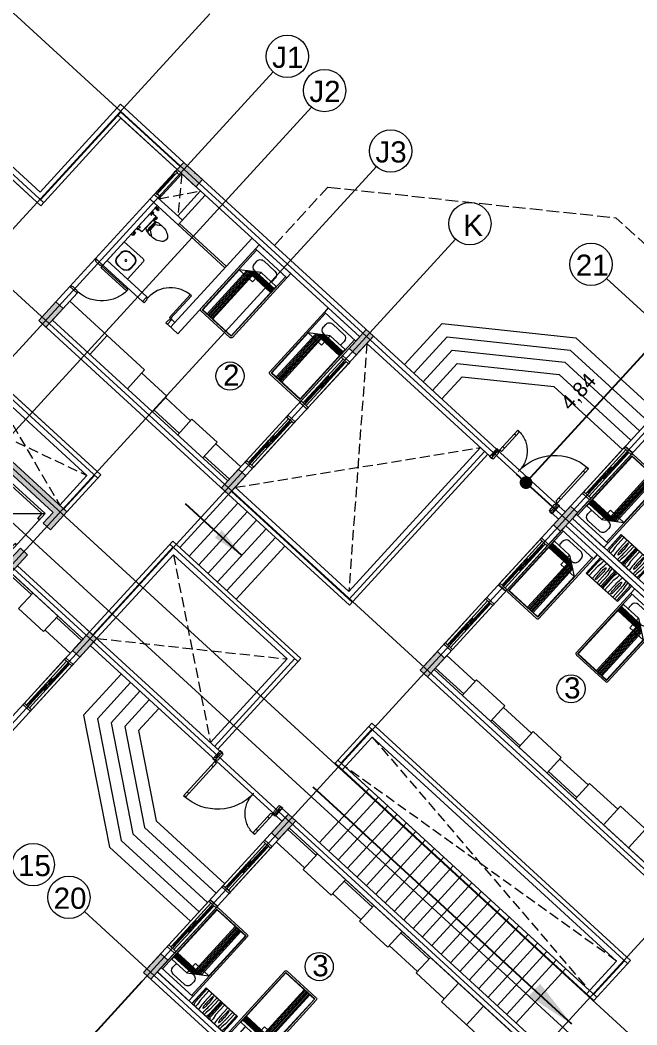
# Model space of a CAD drawing. Header units: metres. Extents: x 750 to 3116, y -341 to 1465.
# Drawn here: x 1627.66 to 1642.23, y 900.45 to 924.18 of the extents above; entities that cross this region are included whole.
import ezdxf
from ezdxf.enums import TextEntityAlignment as Align

# ---------------------------------------------------------------- set-up
doc = ezdxf.new("R2010")
doc.units = ezdxf.units.M
doc.linetypes.add('ACAD_ISO02W100', pattern=[15, 12, -3])
doc.linetypes.add('HIDDEN', pattern=[0.375, 0.25, -0.125])
for name, color, linetype, lineweight in [('A-Door', 254, 'Continuous', 5), ('Bathroom Door', 252, 'Continuous', 5), ('Bathroom fur', 252, 'Continuous', 5), ('Centre Line', 7, 'Continuous', 13), ('Column', 50, 'Continuous', 20), ('Cutout', 153, 'Continuous', 5), ('Door', 253, 'Continuous', 5), ('Furniture', 44, 'Continuous', 5), ('GUIDE LINE', 7, 'Continuous', 5), ('Hatch', 251, 'Continuous', 5), ('Hidden line', 251, 'Continuous', 5), ('Inverted beam', 252, 'Continuous', 5), ('Levels', 252, 'Continuous', 5), ('Railing', 190, 'Continuous', 5), ('S-DIM', 30, 'Continuous', 13), ('Stiarcase', 180, 'Continuous', 5), ('Wall ext', 20, 'Continuous', 18), ('WINDOW', 33, 'Continuous', 5)]:
    doc.layers.add(name, color=color, linetype=linetype, lineweight=lineweight)
doc.layers.add('Text', color=7, linetype='Continuous')
doc.styles.get("Standard").update_dxf_attribs({"font": 'arial.ttf'})
doc.styles.add('TEXT-DET', font='simplex.shx', dxfattribs={"width": 0.7})
doc.dimstyles.new('ISO-25', dxfattribs={"dimtxt": 2, "dimasz": 2, "dimexe": 1.25, "dimexo": 0.625, "dimgap": 1.5, "dimtad": 1, "dimtxsty": 'Standard', "dimblk": 'DOT', "dimcen": 1.5, "dimadec": 0, "dimazin": 0, "dimtfac": 1, "dimtmove": 0, "dimatfit": 3, "dimfxl": 0, "dimarcsym": 0})

# ---------------------------------------------------------------- blocks, each defined once
blk = doc.blocks.new('Water Closet')
at = {"layer": 'Bathroom fur', "linetype": 'Continuous', "lineweight": -3}
for p, q in [((1886.331, 447.871), (1886.35, 447.871)), ((1886.331, 447.851), (1886.35, 447.851)), ((1886.364, 447.861), (1886.346, 447.861)), ((1886.364, 447.861), (1886.349, 447.87)), ((1886.364, 447.861), (1886.349, 447.853)), ((1886.364, 447.861), (1886.355, 447.877)), ((1886.364, 447.861), (1886.355, 447.846)), ((1886.364, 447.861), (1886.364, 447.879)), ((1886.364, 447.861), (1886.364, 447.879)), ((1886.364, 447.861), (1886.364, 447.879)), ((1886.364, 447.861), (1886.364, 447.879)), ((1886.364, 447.861), (1886.364, 447.879)), ((1886.364, 447.861), (1886.364, 447.879)), ((1886.364, 447.861), (1886.364, 447.879)), ((1886.364, 447.861), (1886.364, 447.879)), ((1886.364, 447.861), (1886.364, 447.879)), ((1886.364, 447.861), (1886.364, 447.879)), ((1886.364, 447.861), (1886.364, 447.879)), ((1886.364, 447.861), (1886.364, 447.879)), ((1886.364, 447.861), (1886.373, 447.877)), ((1886.364, 447.861), (1886.379, 447.87)), ((1886.364, 447.861), (1886.381, 447.861)), ((1886.364, 447.861), (1886.379, 447.853)), ((1886.364, 447.861), (1886.373, 447.846)), ((1886.364, 447.861), (1886.364, 447.844)), ((1886.378, 447.871), (1886.416, 447.871)), ((1886.378, 447.851), (1886.416, 447.851)), ((1886.416, 447.851), (1886.416, 447.871))]:
    blk.add_line(p, q, dxfattribs=at)
at = {"layer": 'Bathroom fur', "linetype": 'ByBlock'}
for p, q in [((1886.152, 447.554), (1886.027, 447.644)), ((1886.152, 447.379), (1886.152, 447.554)), ((1886.217, 447.662), (1886.217, 447.713)), ((1886.239, 447.713), (1886.217, 447.713)), ((1886.217, 447.662), (1886.232, 447.625)), ((1886.232, 447.625), (1886.239, 447.625)), ((1886.239, 447.608), (1886.239, 447.713)), ((1886.239, 447.666), (1886.264, 447.666)), ((1886.239, 447.608), (1886.264, 447.608)), ((1886.256, 447.343), (1886.256, 447.59)), ((1886.264, 447.23), (1886.264, 447.703)), ((1886.407, 447.713), (1886.274, 447.713)), ((1886.39, 447.724), (1886.365, 447.724)), ((1886.365, 447.724), (1886.365, 447.715)), ((1886.39, 447.715), (1886.365, 447.715)), ((1886.387, 447.744), (1886.368, 447.744)), ((1886.368, 447.744), (1886.368, 447.724)), ((1886.387, 447.744), (1886.387, 447.724)), ((1886.39, 447.724), (1886.39, 447.715)), ((1886.416, 447.23), (1886.416, 447.703)), ((1886.152, 447.379), (1886.027, 447.288)), ((1886.407, 447.22), (1886.274, 447.22)), ((1886.365, 447.208), (1886.365, 447.218)), ((1886.39, 447.218), (1886.365, 447.218)), ((1886.39, 447.208), (1886.365, 447.208)), ((1886.368, 447.189), (1886.368, 447.208)), ((1886.387, 447.189), (1886.368, 447.189)), ((1886.387, 447.189), (1886.387, 447.208)), ((1886.39, 447.208), (1886.39, 447.218))]:
    blk.add_line(p, q, dxfattribs=at)
at = {"layer": 'Bathroom fur'}
for p, q in [((1886.356, 447.031), (1886.356, 447.081)), ((1886.366, 447.031), (1886.366, 447.081)), ((1886.416, 447.106), (1886.381, 447.106)), ((1886.416, 447.096), (1886.381, 447.096)), ((1886.416, 447.016), (1886.381, 447.016)), ((1886.416, 447.006), (1886.381, 447.006))]:
    blk.add_line(p, q, dxfattribs=at)
at = {"layer": 'Bathroom fur', "linetype": 'Continuous', "lineweight": -3}
blk.add_circle((1886.364, 447.861), 0.0175, dxfattribs=at)
at = {"layer": 'Bathroom fur', "linetype": 'ByBlock'}
for centre in [(1886.378, 447.669), (1886.378, 447.264)]:
    blk.add_circle(centre, 0.0123, dxfattribs=at)
at = {"layer": 'Bathroom fur', "linetype": 'Continuous', "lineweight": -3}
blk.add_arc((1886.331, 447.861), 0.01, 90.002, 270, dxfattribs=at)
at = {"layer": 'Bathroom fur', "linetype": 'ByBlock'}
for centre, radius, start, end in [((1885.835, 447.467), 0.119, 126.3794, 233.6206), ((1886.035, 447.208), 0.446, 109.2942, 127.2549), ((1886.017, 447.095), 0.55, 64.2321, 103.6755), ((1884.672, 447.479), 1.501, 353.4552, 5.5271), ((1885.552, 447.472), 0.65, 345.9276, 13.0204), ((1886.274, 447.703), 0.00987, 90, 180), ((1886.407, 447.703), 0.00987, 0, 90), ((1886.041, 447.728), 0.451, 232.2382, 250.1051), ((1886.017, 447.838), 0.55, 256.3245, 295.7679), ((1886.274, 447.23), 0.00987, 180, 270), ((1886.407, 447.23), 0.00987, 270, 0)]:
    blk.add_arc(centre, radius, start, end, dxfattribs=at)
at = {"layer": 'Bathroom fur'}
for centre, radius, start, end in [((1886.381, 447.081), 0.025, 90, 180), ((1886.381, 447.081), 0.015, 90, 180), ((1886.381, 447.031), 0.025, 180, 270), ((1886.381, 447.031), 0.015, 180, 270)]:
    blk.add_arc(centre, radius, start, end, dxfattribs=at)
at = {"layer": 'Bathroom fur', "style": 'TEXT-DET', "width": 0.6}
blk.add_text('1', height=0.06, dxfattribs=at).set_placement((1886.394, 447.07), align=Align.MIDDLE)
blk = doc.blocks.new('Nightstand')
at = {"layer": 'Furniture'}
for p, q in [((1879.838, 464.54), (1879.838, 464.04)), ((1880.338, 464.54), (1879.838, 464.54)), ((1879.843, 464.535), (1879.843, 464.045)), ((1880.333, 464.535), (1879.843, 464.535)), ((1879.869, 464.442), (1879.871, 464.467)), ((1879.869, 464.045), (1879.869, 464.442)), ((1879.929, 464.358), (1879.951, 464.469)), ((1879.951, 464.469), (1879.951, 464.535)), ((1880.074, 464.444), (1880.068, 464.44)), ((1880.08, 464.44), (1880.074, 464.444)), ((1880.226, 464.469), (1880.226, 464.535)), ((1880.248, 464.358), (1880.226, 464.469)), ((1880.308, 464.442), (1880.305, 464.467)), ((1880.308, 464.045), (1880.308, 464.442)), ((1880.333, 464.045), (1880.333, 464.535)), ((1880.338, 464.04), (1880.338, 464.54)), ((1879.929, 464.045), (1879.929, 464.358)), ((1879.997, 464.32), (1879.991, 464.045)), ((1880.147, 464.32), (1880.147, 464.045)), ((1880.248, 464.045), (1880.248, 464.358)), ((1879.838, 464.04), (1880.338, 464.04)), ((1879.843, 464.045), (1880.333, 464.045)), ((1880.068, 464.081), (1880.074, 464.077)), ((1880.074, 464.077), (1880.08, 464.081))]:
    blk.add_line(p, q, dxfattribs=at)
for centre, radius, start, end in [((1880.021, 464.452), 0.15, 146.5657, 174.2856), ((1881.576, 464.32), 1.578, 174.0179, 180), ((1880.825, 464.399), 0.823, 170.5074, 174.0179), ((1880.395, 464.345), 0.343, 169.4757, 175.5997), ((1880.197, 464.382), 0.142, 155.8434, 169.4757), ((1879.951, 464.382), 0.142, 10.5243, 24.1566), ((1879.753, 464.345), 0.343, 4.4003, 10.5243), ((1879.315, 464.399), 0.828, 5.9821, 9.4446), ((1878.564, 464.32), 1.583, 0, 5.9821), ((1880.156, 464.452), 0.15, 5.7144, 33.4343), ((1880.715, 464.32), 0.664, 175.5997, 180), ((1880.715, 464.32), 0.664, 180, 184.4003), ((1886.298, 464.381), 6.246, 181.0259, 182.4606), ((1873.85, 464.381), 6.246, 357.5394, 358.9741), ((1879.433, 464.32), 0.664, 0, 4.4003), ((1879.433, 464.32), 0.664, 355.5997, 0), ((1880.197, 464.139), 0.142, 190.5243, 204.1566), ((1879.951, 464.139), 0.142, 335.8434, 349.4757)]:
    blk.add_arc(centre, radius, start, end, dxfattribs=at)
blk = doc.blocks.new('Bed')
at = {"layer": 'Furniture', "linetype": 'Continuous'}
for p, q in [((1878.327, 465.952), (1879.337, 465.952)), ((1878.327, 465.817), (1878.327, 465.952)), ((1879.337, 465.952), (1879.337, 465.817)), ((1879.337, 465.817), (1878.327, 465.817)), ((1878.327, 463.909), (1878.327, 465.817)), ((1878.367, 463.909), (1878.367, 465.817)), ((1878.525, 465.544), (1878.525, 465.624)), ((1878.642, 465.742), (1879.002, 465.742)), ((1879.12, 465.624), (1879.12, 465.544)), ((1879.297, 465.817), (1879.297, 463.909)), ((1879.337, 465.817), (1879.337, 463.909)), ((1878.377, 465.499), (1878.862, 465.499)), ((1878.377, 463.919), (1878.377, 465.499)), ((1878.962, 465.429), (1878.377, 465.429)), ((1878.992, 465.407), (1878.377, 465.407)), ((1879.022, 465.386), (1878.377, 465.386)), ((1879.052, 465.365), (1878.377, 465.365)), ((1878.862, 465.499), (1879.287, 465.199)), ((1878.862, 465.199), (1878.862, 465.499)), ((1878.962, 463.919), (1878.962, 465.429)), ((1879.002, 465.427), (1878.965, 465.427)), ((1878.992, 463.919), (1878.992, 465.407)), ((1879.022, 463.919), (1879.022, 465.386)), ((1879.052, 463.919), (1879.052, 465.365)), ((1879.082, 465.344), (1878.377, 465.344)), ((1879.112, 465.323), (1878.377, 465.323)), ((1879.142, 465.302), (1878.377, 465.302)), ((1879.287, 465.199), (1878.862, 465.199)), ((1879.082, 463.919), (1879.082, 465.344)), ((1879.112, 463.919), (1879.112, 465.323)), ((1879.142, 463.919), (1879.142, 465.302)), ((1879.287, 465.199), (1879.287, 463.919)), ((1879.297, 463.909), (1878.367, 463.909)), ((1879.297, 463.869), (1878.367, 463.869)), ((1879.287, 463.919), (1878.377, 463.919))]:
    blk.add_line(p, q, dxfattribs=at)
for centre, radius, start, end in [((1878.642, 465.624), 0.117, 90, 180), ((1879.002, 465.624), 0.117, 360, 90), ((1878.642, 465.544), 0.117, 180.0006, 202.5189), ((1879.002, 465.544), 0.117, 270, 0), ((1878.367, 463.909), 0.04, 180, 270), ((1879.297, 463.909), 0.04, 270, 0)]:
    blk.add_arc(centre, radius, start, end, dxfattribs=at)
blk = doc.blocks.new('Wash bashin')
at = {"layer": 'Bathroom fur', "ltscale": 0.35}
for p, q in [((1884.067, 437.333), (1884.067, 437.883)), ((1884.117, 437.933), (1884.717, 437.933)), ((1884.717, 437.333), (1884.717, 437.933)), ((1884.067, 437.333), (1884.717, 437.333))]:
    blk.add_line(p, q, dxfattribs=at)
at = {"layer": 'Bathroom fur'}
for p, q in [((1884.327, 437.838), (1884.447, 437.838)), ((1884.327, 437.83), (1884.447, 437.83)), ((1884.177, 437.568), (1884.177, 437.688)), ((1884.185, 437.568), (1884.185, 437.688)), ((1884.589, 437.688), (1884.589, 437.568)), ((1884.597, 437.688), (1884.597, 437.568)), ((1884.447, 437.426), (1884.327, 437.426)), ((1884.447, 437.418), (1884.327, 437.418))]:
    blk.add_line(p, q, dxfattribs=at)
blk.add_circle((1884.392, 437.633), 0.0225, dxfattribs=at)
at = {"layer": 'Bathroom fur', "ltscale": 0.35}
blk.add_arc((1884.117, 437.883), 0.05, 90, 180, dxfattribs=at)
at = {"layer": 'Bathroom fur'}
for centre, radius, start, end in [((1884.327, 437.688), 0.15, 90, 180), ((1884.327, 437.688), 0.142, 90, 180), ((1884.447, 437.688), 0.15, 0, 90), ((1884.447, 437.688), 0.142, 0, 90), ((1884.327, 437.568), 0.15, 180, 270), ((1884.327, 437.568), 0.142, 180, 270), ((1884.447, 437.568), 0.15, 270, 0), ((1884.447, 437.568), 0.142, 270, 0)]:
    blk.add_arc(centre, radius, start, end, dxfattribs=at)
blk = doc.blocks.new('Door 900')
at = {"layer": 'A-Door'}
for points in [[(29934124, 12198491), (29934164, 12198491), (29934164, 12198476), (29934239, 12198476), (29934314, 12198476), (29934314, 12198491), (29934354, 12198491), (29934354, 12198524), (29934239, 12198524), (29934124, 12198524)], [(29934164, 12197672), (29934314, 12197672), (29934314, 12197658), (29934354, 12197658), (29934354, 12197624), (29934239, 12197624), (29934124, 12197624), (29934124, 12197658), (29934164, 12197658)]]:
    blk.add_lwpolyline(points, close=True, dxfattribs=at)
blk.add_lwpolyline([(29935187, 12197658), (29934354, 12197658), (29934354, 12197698), (29935185, 12197698)], dxfattribs=at)
blk.add_arc((29934327, 12197631), 860, 1.7769, 88.2024, dxfattribs=at)
blk = doc.blocks.new('Door1')
at = {"layer": 'Bathroom Door'}
for p, q in [((1900.586, 444.886), (1899.856, 444.886)), ((1900.586, 444.846), (1899.857, 444.846))]:
    blk.add_line(p, q, dxfattribs=at)
for points in [[(1900.736, 444.921), (1900.586, 444.921), (1900.586, 444.886), (1900.636, 444.886), (1900.636, 444.871), (1900.736, 444.871), (1900.736, 444.921)], [(1900.586, 444.886), (1900.586, 444.846)], [(1900.736, 444.121), (1900.586, 444.121), (1900.586, 444.156), (1900.636, 444.156), (1900.636, 444.171), (1900.736, 444.171), (1900.736, 444.121)]]:
    blk.add_lwpolyline(points, dxfattribs=at)
blk.add_arc((1900.586, 444.886), 0.73, 180, 270, dxfattribs=at)
blk = doc.blocks.new('WINODO1')
at = {"layer": 'WINDOW', "linetype": 'Continuous'}
for p, q in [((2471212540, 936769700), (2471212491, 936769700)), ((2471212491, 936769700), (2471212491, 936769470)), ((2471212540, 936769700), (2471212540, 936769470)), ((2471213991, 936769700), (2471213943, 936769700)), ((2471213943, 936769700), (2471213943, 936769470)), ((2471213991, 936769700), (2471213991, 936769470)), ((2471212540, 936769470), (2471212491, 936769470)), ((2471213991, 936769470), (2471213943, 936769470))]:
    blk.add_line(p, q, dxfattribs=at)
at = {"layer": 'WINDOW'}
for p, q in [((2471212540, 936769700), (2471213943, 936769700)), ((2471213241, 936769537), (2471212540, 936769537)), ((2471212588, 936769633), (2471213217, 936769633)), ((2471212588, 936769585), (2471213217, 936769585)), ((2471213193, 936769561), (2471213089, 936769561)), ((2471213241, 936769633), (2471213943, 936769633)), ((2471213266, 936769585), (2471213895, 936769585)), ((2471213266, 936769537), (2471213895, 936769537)), ((2471213290, 936769609), (2471213394, 936769609)), ((2471212540, 936769470), (2471213943, 936769470))]:
    blk.add_line(p, q, dxfattribs=at)
at = {"layer": 'WINDOW', "color": 4}
blk.add_line((2471212588, 936769609), (2471213217, 936769609), dxfattribs=at)
at = {"layer": 'WINDOW', "color": 4, "true_color": 0x1fffff}
blk.add_line((2471213266, 936769561), (2471213895, 936769561), dxfattribs=at)
at = {"layer": 'WINDOW'}
for points in [[(2471212540, 936769585), (2471212588, 936769585), (2471212588, 936769633), (2471212540, 936769633)], [(2471213076, 936769561), (2471213089, 936769568), (2471213089, 936769554)], [(2471213217, 936769585), (2471213266, 936769585), (2471213266, 936769633), (2471213217, 936769633)], [(2471213217, 936769537), (2471213266, 936769537), (2471213266, 936769585), (2471213217, 936769585)], [(2471213406, 936769609), (2471213394, 936769616), (2471213394, 936769602)], [(2471213895, 936769537), (2471213943, 936769537), (2471213943, 936769585), (2471213895, 936769585)]]:
    blk.add_lwpolyline(points, close=True, dxfattribs=at)
blk = doc.blocks.new('_Dot')
at = {"color": 0, "linetype": 'ByBlock', "lineweight": -2}
blk.add_line((-0.5, 0), (-1, 0), dxfattribs=at)
at = {"color": 0, "linetype": 'ByBlock', "const_width": 0.5}
blk.add_lwpolyline([(-0.25, 0, 1), (0.25, 0, 1)], format="xyb", close=True, dxfattribs=at)
blk = doc.blocks.new('lift1')
at = {"layer": 'Hatch', "transparency": 33554687}
h = blk.add_hatch(color=256, dxfattribs=at)
h.dxf.hatch_style = 1
h.paths.add_polyline_path([(29921053, 12204431), (29920354, 12203626), (29920180, 12203777), (29920729, 12204408), (29919333, 12205622), (29919104, 12205358), (29918930, 12205509), (29919310, 12205946)])
h.paths.add_polyline_path([(29920180, 12203777), (29920354, 12203626), (29919768, 12202951), (29918024, 12204467), (29918405, 12204905), (29918579, 12204754), (29918349, 12204489), (29919745, 12203276)])
at = {"lineweight": 5}
for p, q in [((29919536, 12203651), (29919330, 12205430)), ((29920333, 12204556), (29918533, 12204526)), ((29920353, 12204131), (29920272, 12204201)), ((29920311, 12204167), (29919926, 12203735)), ((29919968, 12203699), (29919886, 12203770))]:
    blk.add_line(p, q, dxfattribs=at)
for p, q in [((29919194, 12205280), (29919238, 12205241)), ((29918669, 12204676), (29918707, 12204643))]:
    blk.add_line(p, q)
for points in [[(29920333, 12204556), (29919330, 12205430), (29918533, 12204526), (29919536, 12203651)], [(29920182, 12204188), (29919887, 12203861), (29920056, 12203714), (29920350, 12204041)]]:
    blk.add_lwpolyline(points, close=True, dxfattribs=at)
blk.add_lwpolyline([(29918707, 12204643), (29918610, 12204531), (29919531, 12203728), (29920256, 12204550), (29919335, 12205353), (29919238, 12205241)], dxfattribs=at)
at = {"layer": 'Column'}
blk.add_lwpolyline([(29918930, 12205509), (29919310, 12205946), (29921053, 12204431), (29919768, 12202951), (29918024, 12204467), (29918405, 12204905), (29918579, 12204754), (29918349, 12204489), (29919745, 12203276), (29920729, 12204408), (29919333, 12205622), (29919104, 12205358), (29918930, 12205509)], dxfattribs=at)
blk = doc.blocks.new('700mm Door')
at = {"layer": 'Door'}
for points in [[(11493508.327, 4446107.926), (11493508.287, 4446107.926), (11493508.287, 4446107.776), (11493508.344, 4446107.776), (11493508.344, 4446107.868), (11493508.344, 4446107.88), (11493508.327, 4446107.88)], [(11493508.327, 4446107.88), (11493508.413, 4446107.88), (11493508.413, 4446107.926), (11493508.327, 4446107.926)], [(11493508.413, 4446107.891), (11493508.961, 4446107.891), (11493508.961, 4446107.914), (11493508.413, 4446107.914)], [(11493509.047, 4446107.88), (11493508.961, 4446107.88), (11493508.961, 4446107.926), (11493509.047, 4446107.926)], [(11493509.047, 4446107.926), (11493509.047, 4446107.88), (11493509.03, 4446107.88), (11493509.03, 4446107.868), (11493509.03, 4446107.776), (11493509.087, 4446107.776), (11493509.087, 4446107.926)]]:
    blk.add_lwpolyline(points, close=True, dxfattribs=at)
at = {"layer": 'Door', "color": 1}
blk.add_lwpolyline([(11493508.413, 4446107.88), (11493508.961, 4446107.88), (11493508.961, 4446107.926), (11493508.413, 4446107.926)], close=True, dxfattribs=at)
blk = doc.blocks.new('main door 2000')
at = {"layer": 'Door'}
for p, q in [((11493531.395, 4446004.375), (11493531.56, 4446004.375)), ((11493530.698, 4446004.326), (11493530.694, 4446004.307)), ((11493530.694, 4446004.307), (11493530.707, 4446004.307)), ((11493531.337, 4446004.326), (11493530.698, 4446004.326)), ((11493530.707, 4446004.307), (11493530.707, 4446004.271)), ((11493530.707, 4446004.271), (11493531.328, 4446004.271)), ((11493530.818, 4446004.271), (11493530.818, 4446004.326)), ((11493531.218, 4446004.271), (11493531.218, 4446004.326)), ((11493531.328, 4446004.271), (11493531.328, 4446004.307)), ((11493531.328, 4446004.307), (11493531.341, 4446004.307)), ((11493531.341, 4446004.307), (11493531.337, 4446004.326)), ((11493531.363, 4446004.317), (11493531.342, 4446004.317)), ((11493531.352, 4446004.307), (11493531.352, 4446004.328)), ((11493531.593, 4446004.342), (11493531.363, 4446004.342)), ((11493531.363, 4446004.342), (11493531.363, 4446004.31)), ((11493531.408, 4446004.31), (11493531.363, 4446004.31)), ((11493531.408, 4446004.31), (11493531.408, 4446004.297)), ((11493531.408, 4446004.297), (11493531.593, 4446004.297)), ((11493531.593, 4446004.342), (11493531.593, 4446004.297)), ((11493530.239, 4446002.475), (11493530.236, 4446002.494)), ((11493530.236, 4446002.494), (11493530.249, 4446002.494)), ((11493531.337, 4446002.475), (11493530.239, 4446002.475)), ((11493530.249, 4446002.494), (11493530.249, 4446002.531)), ((11493530.249, 4446002.531), (11493531.328, 4446002.531)), ((11493530.359, 4446002.531), (11493530.359, 4446002.475)), ((11493531.218, 4446002.531), (11493531.218, 4446002.475)), ((11493531.328, 4446002.531), (11493531.328, 4446002.494)), ((11493531.328, 4446002.494), (11493531.341, 4446002.494)), ((11493531.341, 4446002.494), (11493531.337, 4446002.475)), ((11493531.363, 4446002.484), (11493531.342, 4446002.484)), ((11493531.352, 4446002.494), (11493531.352, 4446002.473)), ((11493531.408, 4446002.491), (11493531.363, 4446002.491)), ((11493531.363, 4446002.459), (11493531.363, 4446002.491)), ((11493531.593, 4446002.459), (11493531.363, 4446002.459)), ((11493531.408, 4446002.491), (11493531.408, 4446002.504)), ((11493531.408, 4446002.504), (11493531.593, 4446002.504)), ((11493531.593, 4446002.459), (11493531.593, 4446002.504)), ((11493531.395, 4446002.427), (11493531.56, 4446002.427))]:
    blk.add_line(p, q, dxfattribs=at)
for points in [[(11493531.356, 4446004.397), (11493531.363, 4446004.397), (11493531.363, 4446004.326), (11493531.356, 4446004.326, -0.414214), (11493531.35, 4446004.332), (11493531.35, 4446004.391, -0.414214)], [(11493531.599, 4446004.397), (11493531.593, 4446004.397), (11493531.593, 4446004.326), (11493531.599, 4446004.326, 0.414214), (11493531.606, 4446004.332), (11493531.606, 4446004.391, 0.414214)], [(11493531.356, 4446002.397), (11493531.363, 4446002.397), (11493531.363, 4446002.475), (11493531.356, 4446002.475, 0.414214), (11493531.35, 4446002.469), (11493531.35, 4446002.404, 0.414214)], [(11493531.599, 4446002.397), (11493531.593, 4446002.397), (11493531.593, 4446002.475), (11493531.599, 4446002.475, -0.414214), (11493531.606, 4446002.469), (11493531.606, 4446002.404, -0.414214)]]:
    blk.add_lwpolyline(points, format="xyb", close=True, dxfattribs=at)
for centre, radius in [((11493531.352, 4446004.317), 0.00779), ((11493531.352, 4446004.317), 0.00519), ((11493531.352, 4446002.484), 0.00779), ((11493531.352, 4446002.484), 0.00519)]:
    blk.add_circle(centre, radius, dxfattribs=at)
at = {"layer": 'Door', "linetype": 'HIDDEN', "ltscale": 10}
for centre, radius, start, end in [((11493531.352, 4446004.317), 0.658, 180.9048, 271.8297), ((11493531.411, 4446002.485), 1.175, 90.1312, 179.5493)]:
    blk.add_arc(centre, radius, start, end, dxfattribs=at)
blk = doc.blocks.new('*D116')
at = {"layer": 'Defpoints', "color": 0, "transparency": 16777216}
for p in [(1630.739, 901.695), (1636.683, 896.251), (1634.948, 894.357)]:
    blk.add_point(p, dxfattribs=at)
at = {"layer": 'S-DIM', "color": 0, "lineweight": -2, "transparency": 16777216}
for p, q in [((1630.537, 901.474), (1628.802, 899.58)), ((1629.226, 899.598), (1634.727, 894.559)), ((1636.48, 896.029), (1634.745, 894.135))]:
    blk.add_line(p, q, dxfattribs=at)
at = {"layer": 'S-DIM', "color": 0, "lineweight": -2, "transparency": 16777216, "xscale": 0.3, "yscale": 0.3, "zscale": 0.3}
for p, rotation in [((1629.004, 899.801), 137.5109694970534), ((1634.948, 894.357), 317.5109694970534)]:
    blk.add_blockref('_Dot', p, dxfattribs=dict(at, rotation=rotation))
at = {"layer": 'S-DIM', "color": 0, "transparency": 16777216, "insert": (1632.321, 897.455), "char_height": 0.35, "attachment_point": 5, "rotation": 317.511}
blk.add_mtext('8,06', dxfattribs=at)
blk = doc.blocks.new('*D119')
at = {"layer": 'Defpoints', "color": 0, "transparency": 16777216}
for p in [(1642.881, 916.824), (1643.814, 915.969), (1640.545, 912.4)]:
    blk.add_point(p, dxfattribs=at)
at = {"layer": 'S-DIM', "color": 0, "lineweight": -2, "transparency": 16777216}
for p, q in [((1643.593, 916.172), (1642.659, 917.026)), ((1639.815, 913.476), (1642.678, 916.603)), ((1640.324, 912.603), (1639.391, 913.458))]:
    blk.add_line(p, q, dxfattribs=at)
at = {"layer": 'S-DIM', "color": 0, "lineweight": -2, "transparency": 16777216, "xscale": 0.3, "yscale": 0.3, "zscale": 0.3}
for p, rotation in [((1642.881, 916.824), 47.51096949449835), ((1639.612, 913.255), 227.5109694944983)]:
    blk.add_blockref('_Dot', p, dxfattribs=dict(at, rotation=rotation))
at = {"layer": 'S-DIM', "color": 0, "transparency": 16777216, "insert": (1640.87, 915.384), "char_height": 0.35, "attachment_point": 5, "rotation": 47.511}
blk.add_mtext('4,84', dxfattribs=at)

msp = doc.modelspace()

# ---------------------------------------------------------------- hatches: boundary and pattern name
at = {"layer": 'Hatch', "transparency": 33554687}
h = msp.add_hatch(color=256, dxfattribs=at)
h.dxf.hatch_style = 1
h.paths.add_polyline_path([(1646.175, 894.777), (1646.005, 894.932), (1645.846, 894.759), (1645.755, 894.659), (1645.6, 894.49), (1645.769, 894.334)])
h.paths.add_polyline_path([(1649.318, 898.209), (1649.149, 898.364), (1648.743, 897.922), (1648.913, 897.766)])
h.paths.add_polyline_path([(1652.587, 901.777), (1652.417, 901.933), (1652.384, 901.896), (1652.292, 901.796), (1652.012, 901.49), (1652.182, 901.335)])
h.paths.add_polyline_path([(1655.856, 905.346), (1655.686, 905.501), (1655.281, 905.059), (1655.45, 904.903)])
h.paths.add_polyline_path([(1659.124, 908.914), (1658.955, 909.07), (1658.549, 908.627), (1658.719, 908.472)])
h.paths.add_polyline_path([(1661.826, 912.752), (1661.67, 912.582), (1662.113, 912.177), (1662.268, 912.346)])
h.paths.add_polyline_path([(1657.785, 916.453), (1657.629, 916.284), (1658.072, 915.878), (1658.227, 916.048)])
h.paths.add_polyline_path([(1654.516, 912.885), (1654.361, 912.715), (1654.471, 912.614), (1654.803, 912.31), (1654.958, 912.479)])
h.paths.add_polyline_path([(1652.746, 914.506), (1652.591, 914.336), (1653.033, 913.931), (1653.189, 914.1)])
h.paths.add_polyline_path([(1651.542, 909.297), (1651.372, 909.453), (1650.967, 909.01), (1651.137, 908.855)])
h.paths.add_polyline_path([(1650.045, 910.668), (1649.875, 910.824), (1649.47, 910.381), (1649.64, 910.226)])
h.paths.add_polyline_path([(1647.979, 905.748), (1647.823, 905.578), (1647.934, 905.477), (1648.266, 905.173), (1648.421, 905.342)])
h.paths.add_polyline_path([(1646.541, 907.065), (1646.209, 907.369), (1646.053, 907.199), (1646.496, 906.794), (1646.651, 906.963)])
h.paths.add_polyline_path([(1645.004, 902.16), (1644.835, 902.315), (1644.43, 901.873), (1644.599, 901.718)])
h.paths.add_polyline_path([(1643.632, 903.668), (1643.463, 903.823), (1643.058, 903.381), (1643.227, 903.225)])
h.paths.add_polyline_path([(1641.441, 898.611), (1641.286, 898.441), (1641.728, 898.036), (1641.884, 898.205)])
h.paths.add_polyline_path([(1640.114, 899.826), (1639.944, 899.982), (1639.539, 899.539), (1639.709, 899.384)])
h.paths.add_polyline_path([(1636.735, 896.359), (1636.403, 896.663), (1636.247, 896.493), (1636.69, 896.088), (1636.845, 896.258)])
h.paths.add_polyline_path([(1631.152, 901.975), (1630.982, 902.13), (1630.577, 901.688), (1630.746, 901.532)])
h.paths.add_polyline_path([(1634.17, 905.27), (1634.001, 905.426), (1633.595, 904.983), (1633.765, 904.828)])
h.paths.add_polyline_path([(1637.689, 909.112), (1637.519, 909.267), (1637.114, 908.825), (1637.284, 908.669)])
h.paths.add_polyline_path([(1640.833, 912.544), (1640.663, 912.699), (1640.258, 912.257), (1640.427, 912.101), (1640.461, 912.138), (1640.552, 912.238)])
h.paths.add_polyline_path([(1644.101, 916.112), (1643.932, 916.268), (1643.527, 915.825), (1643.696, 915.67)])
h.paths.add_polyline_path([(1646.999, 919.275), (1647.09, 919.375), (1647.245, 919.545), (1647.076, 919.7), (1646.67, 919.257), (1646.84, 919.102)])
h.paths.add_polyline_path([(1636.008, 916.712), (1635.839, 916.868), (1635.433, 916.425), (1635.603, 916.27)])
h.paths.add_polyline_path([(1631.525, 920.819), (1631.369, 920.649), (1631.48, 920.548), (1631.812, 920.244), (1631.967, 920.414)])
h.paths.add_polyline_path([(1628.676, 917.368), (1628.506, 917.523), (1628.101, 917.081), (1628.27, 916.925)])
h.paths.add_polyline_path([(1632.989, 913.417), (1632.82, 913.572), (1632.415, 913.129), (1632.584, 912.974)])
h.paths.add_polyline_path([(1629.471, 909.575), (1629.301, 909.73), (1628.896, 909.288), (1629.066, 909.133)])
h.paths.add_polyline_path([(1624.987, 913.682), (1624.832, 913.512), (1625.274, 913.107), (1625.43, 913.277)])
h.paths.add_polyline_path([(1626.327, 906.143), (1626.157, 906.298), (1626.124, 906.262), (1626.032, 906.162), (1625.752, 905.856), (1625.922, 905.701)])
h.paths.add_polyline_path([(1621.719, 910.113), (1621.563, 909.944), (1621.674, 909.842), (1622.006, 909.538), (1622.161, 909.708)])
h.paths.add_polyline_path([(1619.949, 911.734), (1619.794, 911.565), (1620.236, 911.16), (1620.391, 911.329), (1620.281, 911.43)])
h.paths.add_polyline_path([(1623.218, 915.303), (1623.062, 915.133), (1623.505, 914.728), (1623.66, 914.898)])
h.paths.add_polyline_path([(1626.486, 918.871), (1626.331, 918.702), (1626.773, 918.297), (1626.929, 918.466)])
h.paths.add_polyline_path([(1622.117, 922.874), (1621.962, 922.704), (1622.404, 922.299), (1622.56, 922.468)])
h.paths.add_polyline_path([(1619.143, 919.286), (1618.973, 919.441), (1618.568, 918.999), (1618.738, 918.844)])
h.paths.add_polyline_path([(1615.874, 915.718), (1615.705, 915.873), (1615.299, 915.43), (1615.469, 915.275)])
h.paths.add_polyline_path([(1612.731, 912.285), (1612.561, 912.441), (1612.156, 911.998), (1612.325, 911.843)])
h.paths.add_polyline_path([(1617.373, 908.033), (1617.203, 908.189), (1616.798, 907.746), (1616.967, 907.591)])
h.paths.add_polyline_path([(1618.745, 906.526), (1618.575, 906.681), (1618.17, 906.239), (1618.339, 906.083)])
h.paths.add_polyline_path([(1623.058, 902.574), (1622.889, 902.73), (1622.483, 902.287), (1622.653, 902.132)])
h.paths.add_polyline_path([(1619.915, 899.142), (1619.745, 899.298), (1619.34, 898.855), (1619.509, 898.7)])
h.paths.add_polyline_path([(1615.181, 902.976), (1615.026, 902.807), (1615.468, 902.401), (1615.624, 902.571)])
h.paths.add_polyline_path([(1613.411, 904.597), (1613.256, 904.428), (1613.699, 904.022), (1613.854, 904.192)])
h.paths.add_polyline_path([(1609.042, 908.599), (1608.887, 908.43), (1609.329, 908.025), (1609.485, 908.194)])
h.paths.add_polyline_path([(1610.143, 901.029), (1609.987, 900.859), (1610.43, 900.454), (1610.585, 900.624)])
h.paths.add_polyline_path([(1607.566, 897.328), (1607.397, 897.483), (1606.992, 897.041), (1607.161, 896.885)])
h.paths.add_polyline_path([(1602.924, 901.58), (1602.755, 901.735), (1602.35, 901.293), (1602.519, 901.137)])
h.paths.add_polyline_path([(1604.823, 912.966), (1604.653, 913.121), (1604.495, 912.948), (1604.403, 912.849), (1604.248, 912.679), (1604.418, 912.524)])
h.paths.add_polyline_path([(1607.842, 916.262), (1607.672, 916.417), (1607.267, 915.975), (1607.436, 915.819)])
h.paths.add_polyline_path([(1603.528, 920.213), (1603.358, 920.368), (1602.953, 919.926), (1603.123, 919.771)])
h.paths.add_polyline_path([(1600.09, 916.8), (1599.934, 916.63), (1600.377, 916.225), (1600.532, 916.395)])
h.paths.add_polyline_path([(1602.031, 921.584), (1601.861, 921.74), (1601.456, 921.297), (1601.626, 921.142)])
h.paths.add_polyline_path([(1596.087, 927.028), (1595.918, 927.184), (1595.513, 926.741), (1595.682, 926.586)])
h.paths.add_polyline_path([(1592.944, 923.596), (1592.774, 923.752), (1592.369, 923.309), (1592.538, 923.154)])
h.paths.add_polyline_path([(1598.32, 918.421), (1598.164, 918.251), (1598.607, 917.846), (1598.762, 918.016)])
h.paths.add_polyline_path([(1595.619, 914.584), (1595.449, 914.739), (1595.044, 914.297), (1595.213, 914.141)])
h.paths.add_polyline_path([(1589.675, 920.028), (1589.505, 920.183), (1589.1, 919.741), (1589.27, 919.585)])
h.paths.add_polyline_path([(1586.406, 916.459), (1586.237, 916.615), (1585.831, 916.172), (1586.001, 916.017)])
h.paths.add_polyline_path([(1592.225, 910.879), (1591.782, 911.284), (1591.627, 911.114), (1592.07, 910.709)])
h.paths.add_polyline_path([(1593.995, 909.258), (1593.552, 909.663), (1593.397, 909.493), (1593.839, 909.088)])
h.paths.add_polyline_path([(1596.821, 913.231), (1596.666, 913.062), (1597.108, 912.657), (1597.263, 912.826)])
h.paths.add_polyline_path([(1601.304, 909.125), (1601.135, 909.28), (1600.729, 908.838), (1600.899, 908.682)])
h.paths.add_polyline_path([(1598.161, 905.693), (1597.991, 905.848), (1597.586, 905.405), (1597.755, 905.25)])
h.paths.add_polyline_path([(1594.892, 902.124), (1594.722, 902.279), (1594.317, 901.837), (1594.487, 901.682)])
h.paths.add_polyline_path([(1590.578, 906.075), (1590.408, 906.231), (1590.003, 905.788), (1590.173, 905.633)])
h.paths.add_polyline_path([(1589.081, 907.447), (1588.912, 907.602), (1588.506, 907.159), (1588.676, 907.004)])
h.paths.add_polyline_path([(1583.138, 912.891), (1582.968, 913.046), (1582.563, 912.604), (1582.732, 912.448)])
h.paths.add_polyline_path([(1579.869, 909.322), (1579.699, 909.477), (1579.294, 909.035), (1579.464, 908.88)])
h.paths.add_polyline_path([(1585.245, 904.147), (1585.09, 903.977), (1585.532, 903.572), (1585.687, 903.742)])
h.paths.add_polyline_path([(1587.015, 902.526), (1586.859, 902.356), (1587.302, 901.951), (1587.457, 902.121)])
h.paths.add_polyline_path([(1582.669, 900.446), (1582.499, 900.601), (1582.094, 900.159), (1582.263, 900.003)])
h.paths.add_polyline_path([(1576.725, 905.89), (1576.556, 906.045), (1576.15, 905.603), (1576.32, 905.448)])
h.paths.add_polyline_path([(1591.748, 898.692), (1591.579, 898.847), (1591.42, 898.674), (1591.329, 898.574), (1591.173, 898.405), (1591.343, 898.249)])
h.paths.add_polyline_path([(1561.743, 900.657), (1561.574, 900.813), (1561.169, 900.37), (1561.339, 900.215)])
h.paths.add_polyline_path([(1566.286, 905.63), (1566.116, 905.785), (1565.712, 905.342), (1565.882, 905.187)])
h.paths.add_polyline_path([(1570.833, 910.605), (1570.663, 910.76), (1570.258, 910.317), (1570.428, 910.162)])
h.paths.add_polyline_path([(1575.254, 915.444), (1574.811, 915.849), (1574.656, 915.679), (1575.099, 915.275)])
h.paths.add_polyline_path([(1579.283, 920.744), (1579.128, 920.574), (1579.571, 920.169), (1579.726, 920.339)])
h.paths.add_polyline_path([(1568.934, 921.47), (1568.764, 921.625), (1568.36, 921.182), (1568.529, 921.027)])
h.paths.add_polyline_path([(1564.388, 916.494), (1564.218, 916.649), (1563.813, 916.206), (1563.983, 916.051)])
h.paths.add_polyline_path([(1559.841, 911.518), (1559.672, 911.673), (1559.267, 911.23), (1559.437, 911.075)])
h.paths.add_polyline_path([(1557.524, 908.982), (1557.211, 909.269), (1557.211, 909.269), (1557.196, 909.283), (1557.081, 909.387), (1556.926, 909.217), (1557.369, 908.813)])
h.paths.add_polyline_path([(1555.295, 906.542), (1555.125, 906.698), (1554.721, 906.255), (1554.89, 906.099)])
h.paths.add_polyline_path([(1552.096, 913.942), (1551.941, 913.772), (1551.941, 913.772), (1552.384, 913.368), (1552.539, 913.538)])
h.paths.add_polyline_path([(1554.583, 916.323), (1554.413, 916.478), (1554.008, 916.035), (1554.178, 915.88)])
h.paths.add_polyline_path([(1559.129, 921.299), (1558.959, 921.454), (1558.555, 921.011), (1558.724, 920.856)])
h.paths.add_polyline_path([(1563.675, 926.275), (1563.506, 926.43), (1563.101, 925.987), (1563.271, 925.832)])
h.paths.add_polyline_path([(1567.853, 931.188), (1567.698, 931.018), (1568.141, 930.613), (1568.296, 930.783)])

# ---------------------------------------------------------------- linework, layer by layer
at = {"layer": 'Bathroom fur'}
for p, q in [((1631.391, 919.341), (1632.498, 918.328)), ((1631.425, 919.378), (1632.531, 918.365))]:
    msp.add_line(p, q, dxfattribs=at)
at = {"layer": 'Centre Line', "color": 30, "true_color": 0xf26722}
for p, q in [((1654.597, 899.53), (1623.096, 928.384)), ((1652.455, 925.403), (1628.635, 899.398)), ((1651.328, 895.961), (1619.827, 924.815)), ((1632.139, 924.325), (1605.05, 894.751)), ((1633.636, 922.953), (1606.547, 893.38)), ((1649.228, 893.668), (1617.727, 922.522)), ((1634.543, 922.123), (1607.454, 892.549)), ((1648.059, 892.393), (1616.559, 921.247)), ((1636.077, 920.718), (1608.988, 891.144)), ((1658.399, 919.959), (1634.579, 893.954)), ((1637.95, 919.002), (1610.861, 889.428)), ((1657.865, 903.098), (1641.517, 918.073)), ((1644.79, 888.824), (1629.18, 903.123))]:
    msp.add_line(p, q, dxfattribs=at)
at = {"layer": 'Centre Line', "color": 3, "true_color": 0x1fff1f}
msp.add_lwpolyline([(1560.568, 936.238), (1582.572, 916.083), (1588.732, 922.807), (1612.323, 901.198), (1624.767, 914.784), (1647.479, 893.98)], dxfattribs=at)
at = {"layer": 'Centre Line', "color": 30, "true_color": 0xf26722}
for centre in [(1633.974, 923.322), (1634.853, 922.515), (1636.414, 921.086), (1638.287, 919.371), (1641.148, 918.411), (1627.968, 904.233), (1628.811, 903.461)]:
    msp.add_circle(centre, 0.5, dxfattribs=at)
at = {"layer": 'Column'}
for points in [[(1631.812, 920.244), (1631.369, 920.649), (1631.525, 920.819), (1631.967, 920.414), (1631.812, 920.244)], [(1628.101, 917.081), (1628.506, 917.523), (1628.676, 917.368), (1628.27, 916.925), (1628.101, 917.081)], [(1635.433, 916.425), (1635.839, 916.868), (1636.008, 916.712), (1635.603, 916.27), (1635.433, 916.425)], [(1632.415, 913.129), (1632.82, 913.572), (1632.989, 913.417), (1632.584, 912.974), (1632.415, 913.129)], [(1640.258, 912.257), (1640.663, 912.699), (1640.833, 912.544), (1640.427, 912.101), (1640.258, 912.257)], [(1628.896, 909.288), (1629.301, 909.73), (1629.471, 909.575), (1629.066, 909.133), (1628.896, 909.288)], [(1637.114, 908.825), (1637.519, 909.267), (1637.689, 909.112), (1637.284, 908.669), (1637.114, 908.825)], [(1633.595, 904.983), (1634.001, 905.426), (1634.17, 905.27), (1633.765, 904.828), (1633.595, 904.983)], [(1630.577, 901.688), (1630.982, 902.13), (1631.152, 901.975), (1630.746, 901.532), (1630.577, 901.688)]]:
    msp.add_lwpolyline(points, dxfattribs=at)
at = {"layer": 'Cutout', "linetype": 'ACAD_ISO02W100', "ltscale": 0.02}
for p, q in [((1631.48, 920.548), (1631.382, 919.553)), ((1630.94, 919.958), (1631.922, 920.143)), ((1635.853, 916.543), (1635.426, 910.683)), ((1626.967, 915.502), (1628.597, 912.722)), ((1626.325, 914.802), (1629.238, 913.422)), ((1632.739, 913.144), (1638.539, 914.082)), ((1631.281, 911.551), (1632.157, 907.114)), ((1629.471, 909.575), (1633.967, 909.09)), ((1635.98, 907.246), (1641.113, 901.257)), ((1641.754, 901.957), (1635.339, 906.546))]:
    msp.add_line(p, q, dxfattribs=at)
at = {"layer": 'Furniture'}
msp.add_line((1628.831, 917.537), (1630.601, 915.916), dxfattribs=at)
for points in [[(1632.57, 913.299), (1628.426, 917.095), (1628.831, 917.537)], [(1629.716, 916.727), (1629.311, 916.285)], [(1630.601, 915.916), (1630.195, 915.474)], [(1630.533, 915.843), (1631.127, 915.299), (1630.789, 914.93)], [(1631.093, 915.262), (1631.687, 914.718)], [(1630.789, 914.93), (1630.823, 914.967), (1631.416, 914.423)], [(1631.383, 914.386), (1631.72, 914.755), (1632.314, 914.211), (1631.976, 913.843)], [(1632.28, 914.175), (1632.874, 913.631), (1632.57, 913.299)], [(1632.01, 913.88), (1632.604, 913.336)], [(1629.146, 909.561), (1625.002, 913.357), (1624.596, 912.914)], [(1627.331, 911.155), (1627.925, 910.611)], [(1627.959, 910.648), (1627.621, 910.28), (1628.214, 909.736), (1628.552, 910.105)], [(1628.518, 910.068), (1629.112, 909.524), (1629.146, 909.561)], [(1628.248, 909.773), (1628.842, 909.229), (1629.146, 909.561)], [(1638.41, 908.56), (1637.743, 909.171), (1637.439, 908.839), (1643.213, 903.55)], [(1638.14, 908.265), (1637.473, 908.876), (1637.439, 908.839)], [(1638.774, 907.616), (1639.111, 907.985), (1638.444, 908.596), (1638.106, 908.228)], [(1639.745, 907.337), (1639.078, 907.948)], [(1639.475, 907.042), (1638.808, 907.653)], [(1640.108, 906.394), (1640.446, 906.763), (1639.779, 907.374), (1639.441, 907.005)], [(1641.08, 906.114), (1640.412, 906.726)], [(1640.81, 905.819), (1640.142, 906.431), (1640.108, 906.394)], [(1641.781, 905.54), (1641.114, 906.151), (1640.776, 905.783)], [(1641.443, 905.171), (1641.848, 905.614), (1643.618, 903.993)], [(1634.378, 904.158), (1633.711, 904.769), (1634.015, 905.101)], [(1634.015, 905.101), (1639.789, 899.812)], [(1642.033, 904.631), (1642.438, 905.073)], [(1634.682, 904.49), (1634.649, 904.453), (1633.981, 905.064)], [(1635.35, 903.878), (1635.012, 903.51), (1634.345, 904.121), (1634.682, 904.49)], [(1635.983, 903.23), (1635.316, 903.841)], [(1635.713, 902.935), (1635.046, 903.546)], [(1636.684, 902.656), (1636.347, 902.287), (1635.679, 902.898), (1636.017, 903.267)], [(1637.318, 902.008), (1636.651, 902.619)], [(1637.048, 901.713), (1636.38, 902.324)], [(1637.681, 901.064), (1637.014, 901.676), (1637.352, 902.044)], [(1638.019, 901.433), (1637.614, 900.991), (1639.384, 899.37)], [(1638.609, 900.893), (1638.204, 900.45)]]:
    msp.add_lwpolyline(points, dxfattribs=at)
at = {"layer": 'GUIDE LINE'}
for centre in [(1632.618, 915.772), (1640.676, 908.385), (1634.726, 901.825)]:
    msp.add_circle(centre, 0.333, dxfattribs=at)
at = {"layer": 'Hidden line'}
for p, q in [((1630.829, 920.059), (1631.369, 920.649)), ((1630.94, 919.958), (1631.48, 920.548)), ((1628.836, 917.884), (1629.444, 918.548))]:
    msp.add_line(p, q, dxfattribs=at)
at = {"layer": 'Hidden line', "linetype": 'ACAD_ISO02W100', "ltscale": 0.005}
msp.add_line((1631.778, 920.567), (1631.803, 920.565), dxfattribs=at)
at = {"layer": 'Hidden line', "linetype": 'ACAD_ISO02W100', "ltscale": 0.025}
for p, q in [((1633.667, 918.857), (1634.927, 920.233)), ((1634.927, 920.233), (1641.738, 919.51)), ((1644.549, 916.942), (1641.738, 919.51))]:
    msp.add_line(p, q, dxfattribs=at)
at = {"layer": 'Inverted beam'}
for p, q in [((1636.008, 916.712), (1638.916, 914.049)), ((1635.853, 916.543), (1638.76, 913.879)), ((1638.76, 913.879), (1638.916, 914.049)), ((1631.436, 911.72), (1632.739, 913.144)), ((1631.657, 911.518), (1632.805, 912.771)), ((1631.878, 911.315), (1633.027, 912.569)), ((1632.1, 911.113), (1633.248, 912.366)), ((1632.321, 910.91), (1633.469, 912.164)), ((1632.542, 910.707), (1633.69, 911.961)), ((1632.763, 910.505), (1633.911, 911.758)), ((1632.378, 906.912), (1629.227, 909.798)), ((1632.223, 906.742), (1632.378, 906.912))]:
    msp.add_line(p, q, dxfattribs=at)
for points in [[(1624.989, 920.243), (1626.361, 921.74), (1628.13, 920.118), (1630.028, 922.19), (1631.525, 920.819), (1631.369, 920.649), (1630.042, 921.865), (1628.145, 919.794), (1626.375, 921.415), (1625.159, 920.087), (1624.989, 920.243)], [(1627.122, 915.672), (1625.157, 913.527), (1624.987, 913.682), (1626.952, 915.827), (1629.563, 913.436)], [(1629.563, 913.436), (1628.766, 912.566), (1628.597, 912.722), (1629.238, 913.422), (1626.967, 915.502)], [(1632.584, 912.974), (1635.44, 910.358), (1638.709, 913.927)], [(1638.539, 914.082), (1635.426, 910.683), (1632.739, 913.144)], [(1629.301, 909.73), (1631.266, 911.876), (1634.292, 909.104), (1632.327, 906.959)], [(1631.281, 911.551), (1629.315, 909.406), (1633.698, 905.391)], [(1632.157, 907.114), (1633.967, 909.09), (1631.281, 911.551)], [(1635.102, 906.628), (1635.271, 906.472), (1635.98, 907.246), (1641.754, 901.957), (1641.045, 901.184), (1641.215, 901.028), (1642.079, 901.972), (1635.966, 907.571), (1635.102, 906.628)]]:
    msp.add_lwpolyline(points, dxfattribs=at)
at = {"layer": 'Levels'}
msp.add_line((1638.916, 914.049), (1640.391, 912.698), dxfattribs=at)
for points in [[(1636.741, 916.041), (1637.628, 917.01), (1640.786, 916.675), (1642.7, 914.923)], [(1636.962, 915.839), (1637.747, 916.696), (1640.656, 916.387), (1642.497, 914.701)], [(1637.183, 915.636), (1637.866, 916.382), (1640.526, 916.099), (1642.294, 914.48)], [(1637.404, 915.434), (1637.985, 916.067), (1640.397, 915.812), (1642.092, 914.259)], [(1637.625, 915.231), (1638.104, 915.753), (1640.267, 915.524), (1641.889, 914.038)], [(1630.048, 908.735), (1629.16, 907.766), (1629.77, 904.649), (1631.684, 902.896)], [(1630.269, 908.532), (1629.484, 907.675), (1630.046, 904.804), (1631.887, 903.118)], [(1630.49, 908.329), (1629.807, 907.584), (1630.321, 904.958), (1632.089, 903.339)], [(1630.711, 908.127), (1630.131, 907.493), (1630.597, 905.113), (1632.292, 903.56)], [(1630.933, 907.924), (1630.454, 907.402), (1630.872, 905.267), (1632.494, 903.781)]]:
    msp.add_lwpolyline(points, dxfattribs=at)
at = {"layer": 'Railing'}
for p, q in [((1628.138, 919.935), (1630.036, 922.006)), ((1629.968, 921.933), (1631.369, 920.649)), ((1630.036, 922.006), (1631.437, 920.723)), ((1628.145, 919.794), (1630.042, 921.865)), ((1628.212, 919.867), (1626.369, 921.556)), ((1628.145, 919.794), (1626.375, 921.415)), ((1629.563, 913.436), (1626.952, 915.827)), ((1629.495, 913.362), (1626.959, 915.686)), ((1638.635, 913.994), (1635.434, 910.499)), ((1638.709, 913.927), (1635.44, 910.358)), ((1628.693, 912.634), (1629.422, 913.43)), ((1628.766, 912.566), (1629.563, 913.436)), ((1632.584, 912.974), (1635.44, 910.358)), ((1632.652, 913.048), (1635.508, 910.432)), ((1629.301, 909.73), (1631.266, 911.876)), ((1629.375, 909.663), (1631.272, 911.735)), ((1634.224, 909.031), (1631.199, 911.802)), ((1634.292, 909.104), (1631.266, 911.876)), ((1632.327, 906.959), (1634.292, 909.104)), ((1632.253, 907.027), (1634.151, 909.098)), ((1635.102, 906.628), (1635.966, 907.571)), ((1642.011, 901.898), (1635.898, 907.497)), ((1642.079, 901.972), (1635.966, 907.571)), ((1635.243, 906.634), (1635.972, 907.43)), ((1635.102, 906.628), (1641.215, 901.028)), ((1635.169, 906.702), (1641.282, 901.102)), ((1641.209, 901.17), (1641.938, 901.965)), ((1641.215, 901.028), (1642.079, 901.972))]:
    msp.add_line(p, q, dxfattribs=at)
at = {"layer": 'Stiarcase'}
for p, q in [((1635.903, 906.029), (1634.734, 904.754)), ((1636.124, 905.827), (1634.956, 904.551)), ((1636.345, 905.624), (1635.177, 904.348)), ((1636.567, 905.422), (1635.398, 904.146)), ((1636.788, 905.219), (1635.619, 903.943)), ((1637.009, 905.016), (1635.841, 903.741)), ((1637.23, 904.814), (1636.062, 903.538)), ((1637.452, 904.611), (1636.283, 903.335)), ((1637.673, 904.408), (1636.504, 903.133)), ((1637.894, 904.206), (1636.725, 902.93)), ((1638.115, 904.003), (1636.947, 902.727))]:
    msp.add_line(p, q, dxfattribs=at)
at = {"layer": 'Stiarcase', "ltscale": 40}
msp.add_line((1638.336, 903.8), (1637.168, 902.525), dxfattribs=at)
at = {"layer": 'Stiarcase', "linetype": 'ACAD_ISO02W100', "ltscale": 40}
for p, q in [((1638.558, 903.598), (1637.389, 902.322)), ((1638.779, 903.395), (1637.61, 902.119)), ((1639, 903.193), (1637.832, 901.917)), ((1639.221, 902.99), (1638.053, 901.714)), ((1639.443, 902.787), (1638.274, 901.512)), ((1639.664, 902.585), (1638.495, 901.309)), ((1639.885, 902.382), (1638.716, 901.106)), ((1640.106, 902.179), (1638.938, 900.904)), ((1640.327, 901.977), (1639.159, 900.701)), ((1640.549, 901.774), (1639.38, 900.498))]:
    msp.add_line(p, q, dxfattribs=at)
at = {"layer": 'Wall ext'}
for p, q in [((1631.369, 920.649), (1631.525, 920.819)), ((1631.525, 920.819), (1636.008, 916.712)), ((1631.369, 920.649), (1635.683, 916.698)), ((1629.444, 918.548), (1630.829, 920.059)), ((1631.493, 919.452), (1630.829, 920.059)), ((1631.922, 920.143), (1631.382, 919.553)), ((1632.033, 920.041), (1631.391, 919.341)), ((1630.897, 919.793), (1629.614, 918.392)), ((1631.391, 919.341), (1630.728, 919.949)), ((1647.076, 919.7), (1637.114, 908.825)), ((1633.139, 919.028), (1631.214, 916.927)), ((1633.309, 918.873), (1631.384, 916.771)), ((1630.55, 917.535), (1629.444, 918.548)), ((1630.652, 917.645), (1629.715, 918.503)), ((1628.836, 917.884), (1628.101, 917.081)), ((1629.006, 917.728), (1628.836, 917.884)), ((1629.006, 917.728), (1628.426, 917.095)), ((1630.652, 917.645), (1630.55, 917.535)), ((1628.101, 917.081), (1632.584, 912.974)), ((1632.57, 913.299), (1628.426, 917.095)), ((1631.242, 917.105), (1631.14, 916.994)), ((1631.384, 916.771), (1631.14, 916.994)), ((1631.315, 917.037), (1631.242, 917.105)), ((1635.683, 916.698), (1632.57, 913.299)), ((1636.008, 916.712), (1632.584, 912.974)), ((1635.278, 916.256), (1635.448, 916.1)), ((1640.708, 912.408), (1643.821, 915.806)), ((1634.265, 915.149), (1634.434, 914.994)), ((1633.988, 914.848), (1634.158, 914.692)), ((1642.126, 913.956), (1641.957, 914.111)), ((1632.975, 913.741), (1633.145, 913.586)), ((1641.113, 912.85), (1640.943, 913.005)), ((1640.235, 912.528), (1640.391, 912.698)), ((1640.391, 912.698), (1640.538, 912.563)), ((1640.235, 912.528), (1640.383, 912.393)), ((1640.552, 912.238), (1637.439, 908.839)), ((1646.496, 906.794), (1640.552, 912.238)), ((1646.651, 906.963), (1640.708, 912.408)), ((1640.147, 911.795), (1639.978, 911.951)), ((1627.598, 911.291), (1629.471, 909.575)), ((1629.146, 909.561), (1627.442, 911.121)), ((1639.134, 910.689), (1638.964, 910.845)), ((1638.857, 910.388), (1638.688, 910.543)), ((1619.509, 898.7), (1629.471, 909.575)), ((1626.032, 906.162), (1629.146, 909.561)), ((1637.844, 909.281), (1637.675, 909.437)), ((1628.741, 909.118), (1628.91, 908.963)), ((1643.227, 903.225), (1637.114, 908.825)), ((1637.439, 908.839), (1643.213, 903.55)), ((1627.727, 908.012), (1627.897, 907.857)), ((1635.339, 906.546), (1641.113, 901.257)), ((1633.698, 905.391), (1633.853, 905.561)), ((1630.577, 901.688), (1634.001, 905.426)), ((1640.114, 899.826), (1634.001, 905.426)), ((1630.902, 901.702), (1634.015, 905.101)), ((1634.015, 905.101), (1639.789, 899.812)), ((1633.61, 904.658), (1633.44, 904.814)), ((1632.597, 903.552), (1632.427, 903.708)), ((1632.32, 903.25), (1632.15, 903.406)), ((1631.307, 902.144), (1631.137, 902.3)), ((1636.69, 896.088), (1630.577, 901.688)), ((1636.845, 896.258), (1630.902, 901.702))]:
    msp.add_line(p, q, dxfattribs=at)
for points in [[(1634.001, 905.426), (1633.853, 905.561)], [(1633.698, 905.391), (1633.845, 905.256), (1634.001, 905.426)]]:
    msp.add_lwpolyline(points, dxfattribs=at)

# ---------------------------------------------------------------- block references
at = {"xscale": -1}
for name, p, rotation in [('Bed', (2704.418, -694.12), 317.5109696399222), ('Bed', (2706.048, -695.612), 317.5109696399222), ('Bed', (570.343, 2524.718), 137.5109696397367), ('Nightstand', (2714.172, -701.139), 317.5109696397367), ('Nightstand', (2714.541, -701.477), 317.5109696397367), ('Bed', (560.537, 2514.012), 137.510969639765), ('Bed', (562.167, 2512.519), 137.510969639765)]:
    msp.add_blockref(name, p, dxfattribs=dict(at, rotation=rotation))
at = {"xscale": -0.001, "yscale": 0.001, "zscale": 0.001, "rotation": 276.5155944114987}
msp.add_blockref('lift1', (-7103.289, -30198.548), dxfattribs=at)
for name, p, rotation in [('Bed', (-59.265, 1837.356), 317.5109696397367), ('Nightstand', (3341.873, -15.86), 137.5109696397367), ('Nightstand', (3342.242, -16.198), 137.5109696397367), ('Bed', (-57.636, 1835.864), 317.5109696397367), ('Nightstand', (3332.067, -26.566), 137.5109696397652), ('Nightstand', (3332.436, -26.904), 137.5109696397652)]:
    msp.add_blockref(name, p, dxfattribs=dict(rotation=rotation))
at = {"layer": 'A-Door', "xscale": -0.0009999999999999996, "yscale": 0.001, "zscale": 0.001, "rotation": 137.510969639692}
msp.add_blockref('Door 900', (-12205.305, 30132.133), dxfattribs=at)
at = {"layer": 'Bathroom Door', "rotation": 227.510969640085}
msp.add_blockref('Door1', (2586.903, 2619.131), dxfattribs=at)
at = {"layer": 'Bathroom fur', "xscale": -1, "rotation": 317.5109696399222}
for name, p in [('Water Closet', (2719.409, -684.681)), ('Wash bashin', (2724.122, -677.02))]:
    msp.add_blockref(name, p, dxfattribs=at)
at = {"layer": 'Cutout', "rotation": 47.5109696707334}
msp.add_blockref('700mm Door', (-4483058.653, -11477588.932), dxfattribs=at)
at = {"layer": 'Door', "xscale": -1}
for p, rotation in [((11043447.029, 5473271.117), 47.51096851823647), ((-11040174.31, -5471451.89), 227.5109696223165)]:
    msp.add_blockref('main door 2000', p, dxfattribs=dict(at, rotation=rotation))
at = {"layer": 'WINDOW', "linetype": 'Continuous', "xscale": 0.001, "yscale": 0.001, "zscale": 0.001, "rotation": 47.51096963974634}
for p in [(-976763.613, -2454113.617), (-976764.902, -2454115.024), (-976756.934, -2454115.761), (-976758.913, -2454117.921), (-976760.203, -2454119.329), (-976770.15, -2454120.754), (-976765.451, -2454125.058), (-976766.74, -2454126.466)]:
    msp.add_blockref('WINODO1', p, dxfattribs=at)

# ---------------------------------------------------------------- texts
at = {"layer": 'Text', "color": 30, "true_color": 0xf26722, "char_height": 0.5, "attachment_point": 1}
for s, width, insert in [('J1', 0.83687, (1633.614, 923.551)), ('J2', 0.83687, (1634.494, 922.744)), ('J3', 0.5, (1636.055, 921.315)), ('K', 0.83687, (1638.128, 919.582)), ('21', 0.83687, (1640.789, 918.64)), ('2', 3.12418, (1632.454, 916.042)), ('3', 3.12418, (1640.512, 908.656)), ('15', 0.83687, (1627.609, 904.462)), ('20', 0.83687, (1628.451, 903.69)), ('3', 3.12418, (1634.562, 902.096))]:
    msp.add_mtext_dynamic_manual_height_columns(s, width=width, gutter_width=12.5, heights=[0], dxfattribs=dict(at, insert=insert))

# ---------------------------------------------------------------- dimensions: what is measured, and where the dimension line sits
at = {"layer": 'S-DIM'}
for p1, p2, distance, picture, middle in [((1640.545, 912.4), (1643.814, 915.969), 1.266, '*D119', (1640.87, 915.384)), ((1630.739, 901.695), (1636.683, 896.251), -2.568, '*D116', (1632.321, 897.455))]:
    dim = msp.add_aligned_dim(p1=p1, p2=p2, distance=distance, dimstyle='ISO-25', override={"dimtxt": 0.35, "dimasz": 0.3, "dimexe": 0.3, "dimexo": 0.3, "dimgap": 0.3}, dxfattribs=at)
    dim.commit()
    dim.dimension.update_dxf_attribs({"geometry": picture, "text_midpoint": middle})

# ---------------------------------------------------------------- leaders
for points, override in [([(1632.895, 911.537), (1631.568, 912.753)], {"dimasz": 0.75}), ([(1640.698, 900.464), (1634.585, 906.064)], {"dimasz": 1.2})]:
    msp.add_leader(points, dimstyle='ISO-25', override=override)

doc.saveas('drawing.dxf')
